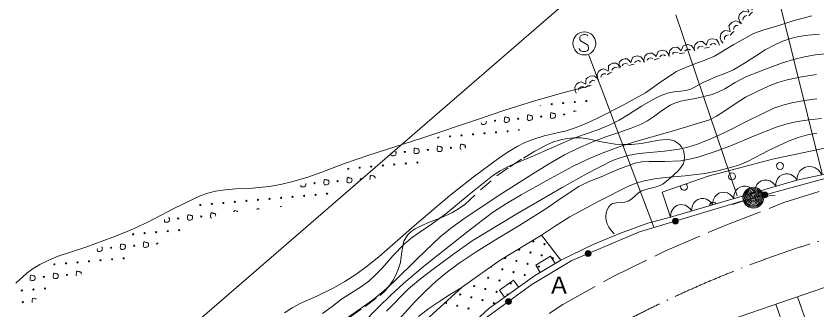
# Model space of a CAD drawing. Units: millimetres, scale not verified. Extents: x 63960 to 703960, y 389 to 360389.
# Drawn here: x 99024 to 168124, y 270358 to 295718 of the extents above; entities that cross this region are included whole.
import ezdxf
from ezdxf.enums import TextEntityAlignment as Align

# ---------------------------------------------------------------- set-up
doc = ezdxf.new("R2010")
doc.units = ezdxf.units.MM
doc.header["$LTSCALE"] = 1000
for name, pattern in [('USER1', [7.000001, 5.508197, -0.688525, 0.114754, -0.688525]), ('USER3', [4, 3.2, -0.8]), ('USER4', [2, 1.2, -0.8])]:
    doc.linetypes.add(name, pattern=pattern)
for name, color, linetype, lineweight in [('S-BGD', 1, 'Continuous', 13), ('S-BGD-HTXT', 6, 'Continuous', 13), ('S-BMK', 5, 'USER1', 13)]:
    doc.layers.add(name, color=color, linetype=linetype, lineweight=lineweight)
doc.styles.add('ＭＳ ゴシック', font='')
doc.styles.get('ＭＳ ゴシック').set_extended_font_data('MS Gothic')

# ---------------------------------------------------------------- blocks, each defined once
blk = doc.blocks.new('BUHIN5')
at = {"color": 1, "linetype": 'Continuous', "lineweight": 13}
blk.add_lwpolyline([(1078, 234), (943, 464), (768, 646), (507, 838), (241, 916), (-29, 941), (-363, 869), (-599, 733), (-808, 553), (-967, 270), (-1045, 33), (-1078, -234)], dxfattribs=at)
blk = doc.blocks.new('BUHIN6')
at = {"color": 1, "linetype": 'Continuous', "lineweight": 13}
blk.add_lwpolyline([(909, 265), (780, 455), (619, 600), (383, 748), (151, 799), (-82, 805), (-364, 722), (-558, 592), (-726, 424), (-844, 173), (-897, -35), (-909, -265)], dxfattribs=at)
blk = doc.blocks.new('BUHIN104')
at = {"color": 1, "linetype": 'Continuous', "lineweight": 13}
for points in [[(-968, -559), (-1060, -322), (-1075, -27), (-931, 237), (-722, 357), (-538, 418), (-351, 339), (-126, 218), (-121, 478), (-97, 693), (47, 801), (240, 913), (560, 930), (808, 757), (968, 559)], [(184, 139), (48, 73), (-53, 14), (-210, -83)], [(637, 517), (467, 566), (292, 466), (179, 304)], [(-345, -6), (-532, -17), (-711, -121), (-773, -292)]]:
    blk.add_lwpolyline(points, dxfattribs=at)
blk = doc.blocks.new('BUHIN105')
at = {"color": 1, "linetype": 'Continuous', "lineweight": 13}
for points in [[(-1086, -247), (-1104, 6), (-1031, 291), (-816, 499), (-583, 553), (-389, 557), (-234, 426), (-56, 244), (25, 491), (112, 688), (281, 749), (498, 799), (807, 721), (992, 483), (1086, 247)], [(-330, 96), (-512, 140), (-713, 95), (-822, -50)], [(216, 78), (67, 55), (-47, 29), (-225, -17)], [(759, 304), (611, 402), (415, 357), (260, 236)]]:
    blk.add_lwpolyline(points, dxfattribs=at)
blk = doc.blocks.new('BUHIN106')
at = {"color": 1, "linetype": 'Continuous', "lineweight": 13}
for points in [[(-803, -831), (-962, -622), (-1061, -333), (-993, -30), (-820, 149), (-654, 262), (-446, 237), (-187, 181), (-257, 441), (-294, 661), (-182, 810), (-21, 976), (292, 1084), (588, 983), (803, 831)], [(486, 695), (302, 696), (158, 546), (92, 353)], [(144, 191), (27, 86), (-57, -1), (-185, -142)], [(-341, -104), (-524, -169), (-673, -322), (-686, -511)]]:
    blk.add_lwpolyline(points, dxfattribs=at)
blk = doc.blocks.new('BUHIN202')
at = {"color": 1, "linetype": 'Continuous', "lineweight": 13}
blk.add_lwpolyline([(310, 645), (255, 705), (180, 740), (75, 760), (-80, 760), (-210, 725), (-320, 650), (-385, 540), (-390, 425), (-385, 350), (-345, 250), (-275, 195), (270, -120), (330, -210), (370, -335), (360, -455), (325, -550), (255, -640), (100, -685), (-130, -685), (-230, -670), (-325, -625), (-405, -550), (-475, -435)], dxfattribs=at)
blk.add_circle((0, 0), 995, dxfattribs=at)
blk = doc.blocks.new('BUHIN206')
at = {"color": 1, "linetype": 'Continuous', "lineweight": 13}
for radius in [896, 792, 688, 580, 477, 351, 243, 140, 27]:
    blk.add_circle((0, 0), radius, dxfattribs=at)

msp = doc.modelspace()

# ---------------------------------------------------------------- linework, layer by layer
at = {"layer": 'S-BGD'}
for p, q in [((164357, 299394), (168666, 282100)), ((156026, 295832), (161312, 280204)), ((148500, 292327), (154130, 277504)), ((164357, 283362), (174501, 285508)), ((158817, 281908), (164357, 283362)), ((175090, 283431), (166469, 281561)), ((154836, 280523), (158817, 281908)), ((166469, 281561), (155563, 278376)), ((155563, 278376), (154836, 280523)), ((163602, 280151), (164595, 280271)), ((161852, 279767), (160901, 279458)), ((151238, 276986), (153612, 277834)), ((153612, 277834), (155563, 278376)), ((140848, 274665), (144413, 276821)), ((144413, 276821), (146082, 274648)), ((148863, 276010), (151238, 276986)), ((146082, 274648), (148863, 276010)), ((137578, 272352), (140848, 274665)), ((146082, 274648), (143804, 273291)), ((143804, 273291), (139856, 270491)), ((134083, 269152), (137578, 272352)), ((160662, 269473), (170126, 272752)), ((169789, 262127), (166527, 271505)), ((139856, 270491), (135752, 266735)), ((167855, 261650), (164653, 270856))]:
    msp.add_line(p, q, dxfattribs=at)
at = {"layer": 'S-BGD', "linetype": 'USER3'}
for p, q in [((165359, 279616), (169314, 280870)), ((160344, 277687), (165359, 279616)), ((155136, 275469), (160344, 277687)), ((150603, 273251), (155136, 275469)), ((146262, 270839), (150603, 273251)), ((141729, 267849), (146262, 270839))]:
    msp.add_line(p, q, dxfattribs=at)
at = {"layer": 'S-BGD'}
for points in [[(122218, 270110), (122869, 270533), (123559, 270907), (125020, 271550), (126470, 272255), (127434, 272810), (128365, 273416), (129384, 274157), (130366, 274945), (133417, 277611), (136500, 280226), (138521, 281806), (140606, 283361), (141438, 283934), (142305, 284457), (142970, 284794), (143667, 285079), (144640, 285367), (145646, 285601), (146543, 285818), (147419, 286092), (148344, 286466), (149256, 286901), (151342, 287977), (153391, 289103), (154716, 290040), (156065, 290922), (156852, 291279), (157667, 291584), (158514, 291897), (159344, 292268), (161020, 293270), (162724, 294218), (163612, 294532), (164535, 294794), (166144, 295292), (167761, 295730)], [(125497, 270043), (126338, 270668), (127153, 271277), (128004, 271837), (128768, 272313), (129492, 272835), (130087, 273376), (130651, 273971), (131579, 275029), (132554, 276048), (133164, 276560), (133812, 277026), (135000, 277811), (136159, 278648), (138154, 280310), (140192, 281929), (140850, 282357), (141539, 282734), (143921, 283731), (146274, 284782), (147221, 285179), (148194, 285522), (149271, 285897), (150322, 286326), (151133, 286745), (151918, 287217), (153041, 287932), (154199, 288599), (154744, 288859), (155308, 289062), (155864, 289180), (156445, 289240), (156891, 289299), (157326, 289419), (158388, 289972), (159479, 290473), (160248, 290751), (160991, 291084), (161951, 291637), (162895, 292251), (163744, 292789), (164619, 293271), (165248, 293548), (165909, 293773), (166649, 293954), (167405, 294077), (168426, 294164)], [(127684, 269722), (129825, 271203), (130777, 271978), (131699, 272806), (133666, 274774), (135677, 276699), (136672, 277485), (137707, 278224), (140667, 280192), (143653, 282105), (145006, 282941), (146395, 283729), (147529, 284291), (148690, 284799), (149969, 285296), (151274, 285738), (152169, 286041), (153035, 286398), (153572, 286680), (154091, 287020), (154792, 287549), (155524, 288027), (155981, 288229), (156463, 288377), (157820, 288640), (159157, 288961), (159712, 289175), (160243, 289446), (161138, 289979), (162061, 290458), (163630, 291087), (165234, 291665), (166178, 291964), (167133, 292204), (168064, 292361), (169007, 292459)], [(128957, 269186), (130348, 270607), (131401, 271644), (132502, 272643), (134234, 274105), (136013, 275527), (138080, 277167), (140189, 278762), (141402, 279551), (142650, 280289), (144863, 281537), (147100, 282728), (148370, 283335), (149667, 283887), (151043, 284404), (152446, 284867), (155691, 285789), (158928, 286772), (159520, 287072), (160086, 287427), (161042, 288092), (162026, 288704), (163028, 289220), (164066, 289686), (164833, 289970), (165629, 290200), (166881, 290466), (168158, 290675)], [(99020, 272667), (99962, 273538), (100508, 273934), (101094, 274283), (101869, 274664), (102675, 274992), (105049, 275783), (107387, 276626), (108909, 277255), (110408, 277940), (112655, 279100), (114927, 280205), (115580, 280430), (116247, 280597), (117097, 280727), (117973, 280799), (119443, 280869), (120902, 280998), (121874, 281171), (122833, 281404), (124135, 281798), (125433, 282254), (127412, 282996), (129413, 283683), (134158, 285212), (138891, 286798), (141245, 287605), (143626, 288357), (146147, 289064), (148691, 289728)], [(109245, 235360), (117737, 245608), (124949, 254955), (133631, 264302), (139456, 269559), (143584, 272548), (147048, 274636), (152883, 277103), (161610, 279720), (169865, 281950), (175416, 283088), (185869, 284275), (193887, 285034), (202949, 285650), (210905, 285603), (225471, 284844), (298245, 289203)], [(131026, 270247), (132920, 272174), (133963, 273039), (135055, 273866), (136714, 275119), (138413, 276326), (142288, 278657), (146191, 280934), (148350, 282122), (150535, 283255), (151208, 283495), (151900, 283679), (152827, 283846), (153767, 283954), (155038, 284062), (156302, 284230), (157060, 284405), (157815, 284641), (159047, 285131), (160250, 285673), (162350, 286745), (164484, 287767), (165246, 288028), (166028, 288233), (167102, 288436), (168187, 288580)], [(147196, 287439), (147200, 287472), (147222, 287504), (147252, 287533), (147297, 287546), (147373, 287513), (147396, 287505)], [(131449, 268842), (133461, 271067), (134381, 271985), (135342, 272858), (136306, 273648), (137307, 274391), (138783, 275386), (140294, 276331), (142556, 277676), (144792, 279074), (146206, 280073), (147645, 281017), (148589, 281457), (149564, 281846), (151007, 282466), (152465, 283026), (153076, 283129), (153701, 283173), (155064, 283174), (156422, 283236), (157190, 283364), (157957, 283554), (159329, 284001), (160677, 284504), (162715, 285362), (164770, 286161), (165631, 286413), (166518, 286610), (167548, 286768), (168588, 286867)], [(139643, 286656), (139645, 286643), (139654, 286586), (139639, 286509), (139614, 286458), (139583, 286421), (139513, 286384), (139446, 286368), (139385, 286366), (139321, 286363), (139271, 286383), (139227, 286420), (139201, 286495), (139203, 286509)], [(144413, 276821), (145628, 277628), (146873, 278381), (149378, 279735), (151923, 281042), (152594, 281293), (153287, 281486), (154202, 281663), (155132, 281781), (156821, 281930), (158515, 282140), (159632, 282359), (160749, 282639), (161516, 282893), (162270, 283207), (164022, 284102), (165805, 284944), (166583, 285227), (167389, 285456), (168193, 285617)], [(131820, 284048), (131837, 284018), (131845, 283984)], [(137486, 284202), (137454, 284215), (137410, 284252), (137385, 284327), (137400, 284445), (137407, 284545), (137414, 284601), (137436, 284633), (137466, 284662), (137511, 284674), (137587, 284642), (137643, 284623), (137688, 284613), (137733, 284610), (137773, 284590), (137797, 284575), (137814, 284545), (137821, 284511)], [(137821, 284511), (137829, 284475), (137838, 284418), (137822, 284341), (137807, 284309)], [(131845, 283984), (131852, 283948), (131861, 283890), (131845, 283813), (131821, 283762), (131790, 283726), (131720, 283689), (131653, 283673), (131592, 283670), (131527, 283667), (131478, 283688), (131433, 283725), (131408, 283800), (131423, 283916)], [(129610, 281577), (129592, 281632), (129607, 281749), (129614, 281849), (129621, 281906), (129643, 281938), (129673, 281966), (129718, 281979), (129794, 281947), (129850, 281928), (129895, 281917), (129939, 281914), (129980, 281895), (130004, 281880), (130021, 281850), (130028, 281816)], [(124054, 281274), (124059, 281253), (124067, 281195), (124052, 281118), (124027, 281067), (123997, 281031), (123926, 280993), (123859, 280978), (123799, 280975), (123734, 280972), (123684, 280992), (123640, 281029), (123615, 281104), (123617, 281117)], [(130028, 281816), (130036, 281780), (130044, 281722)], [(121863, 279255), (121880, 279271), (121925, 279284), (121965, 279267)], [(115906, 278291), (115891, 278297), (115847, 278334), (115822, 278409), (115837, 278526), (115844, 278626), (115851, 278683), (115873, 278715), (115903, 278743), (115948, 278756), (116024, 278724), (116080, 278705), (116125, 278695), (116169, 278692), (116210, 278672), (116234, 278657), (116251, 278627), (116258, 278593)], [(116258, 278593), (116266, 278557), (116274, 278499), (116267, 278465)], [(117838, 278815), (117843, 278859), (117865, 278891), (117895, 278919), (117940, 278932), (118016, 278900), (118072, 278881), (118117, 278870), (118162, 278867), (118190, 278854)], [(119835, 279034), (119857, 279067), (119888, 279095), (119933, 279108), (120008, 279075), (120059, 279058)], [(112273, 278241), (112281, 278206), (112290, 278148), (112274, 278071), (112250, 278020), (112219, 277984), (112149, 277946), (112082, 277931), (112021, 277928), (111956, 277925), (111907, 277945), (111862, 277982), (111837, 278057), (111851, 278165)], [(112190, 278338), (112226, 278320), (112249, 278306), (112266, 278275), (112273, 278241)], [(106472, 275722), (106480, 275686), (106489, 275628), (106473, 275551), (106449, 275500), (106418, 275464), (106348, 275427), (106281, 275411), (106220, 275408), (106155, 275405), (106106, 275426), (106061, 275463), (106036, 275538), (106052, 275655), (106053, 275672)], [(106425, 275801), (106448, 275786), (106465, 275756), (106472, 275722)], [(145588, 274353), (145204, 274997), (143915, 274230), (144299, 273586)], [(104241, 273307), (104220, 273370), (104235, 273487), (104242, 273587), (104249, 273644), (104271, 273676), (104301, 273704), (104346, 273717), (104422, 273685), (104478, 273666), (104523, 273655), (104567, 273652), (104608, 273633), (104632, 273618), (104649, 273588), (104656, 273554)], [(104656, 273554), (104664, 273518), (104672, 273460), (104670, 273447)], [(133783, 269805), (134683, 270489), (135626, 271129), (136547, 271708), (137482, 272264)], [(142442, 272325), (142008, 272937), (140785, 272069), (141218, 271457)], [(100420, 271000), (100411, 271026), (100426, 271143), (100434, 271243), (100440, 271300), (100462, 271332), (100492, 271360), (100537, 271373), (100613, 271341), (100669, 271322), (100714, 271312), (100759, 271308), (100772, 271302)]]:
    msp.add_lwpolyline(points, dxfattribs=at)
for points in [[(141630, 286855), (141638, 286819), (141646, 286761), (141631, 286685), (141606, 286634), (141576, 286597), (141505, 286560), (141438, 286544), (141377, 286542), (141313, 286539), (141263, 286559), (141219, 286596), (141194, 286671), (141209, 286788), (141216, 286888), (141223, 286945), (141245, 286977), (141275, 287005), (141320, 287018), (141396, 286986), (141452, 286967), (141497, 286957), (141541, 286954), (141582, 286934), (141606, 286919), (141623, 286889)], [(143622, 287031), (143630, 286995), (143639, 286937), (143623, 286860), (143598, 286809), (143568, 286773), (143497, 286736), (143431, 286720), (143370, 286717), (143305, 286714), (143255, 286735), (143211, 286772), (143186, 286847), (143201, 286964), (143208, 287064), (143215, 287121), (143237, 287153), (143267, 287181), (143312, 287194), (143388, 287162), (143444, 287143), (143489, 287132), (143534, 287129), (143574, 287110), (143598, 287095), (143615, 287065)], [(145615, 287206), (145622, 287171), (145631, 287113), (145615, 287036), (145591, 286985), (145560, 286949), (145490, 286911), (145423, 286896), (145362, 286893), (145297, 286890), (145248, 286911), (145203, 286947), (145178, 287022), (145194, 287140), (145201, 287240), (145207, 287297), (145229, 287329), (145260, 287357), (145305, 287370), (145380, 287338), (145436, 287318), (145481, 287308), (145526, 287305), (145567, 287286), (145590, 287271), (145607, 287240)], [(133837, 284159), (133844, 284124), (133853, 284066), (133838, 283989), (133813, 283938), (133782, 283902), (133712, 283865), (133645, 283849), (133584, 283846), (133520, 283843), (133470, 283864), (133426, 283900), (133400, 283975), (133416, 284093), (133423, 284193), (133430, 284250), (133452, 284282), (133482, 284310), (133527, 284323), (133602, 284291), (133658, 284271), (133704, 284261), (133748, 284258), (133789, 284239), (133812, 284224), (133829, 284193)], [(135829, 284335), (135837, 284300), (135845, 284242), (135830, 284165), (135805, 284114), (135775, 284078), (135704, 284040), (135637, 284025), (135576, 284022), (135512, 284019), (135462, 284039), (135418, 284076), (135393, 284151), (135408, 284269), (135415, 284369), (135422, 284425), (135444, 284457), (135474, 284486), (135519, 284499), (135595, 284466), (135651, 284447), (135696, 284437), (135740, 284434), (135781, 284414), (135805, 284400), (135822, 284369)], [(126044, 281464), (126051, 281428), (126060, 281371), (126044, 281294), (126020, 281243), (125989, 281206), (125919, 281169), (125852, 281153), (125791, 281151), (125726, 281148), (125677, 281168), (125632, 281205), (125607, 281280), (125623, 281398), (125630, 281498), (125636, 281554), (125658, 281586), (125689, 281615), (125734, 281627), (125809, 281595), (125865, 281576), (125910, 281566), (125955, 281563), (125996, 281543), (126019, 281528), (126036, 281498)], [(128036, 281640), (128043, 281604), (128052, 281546), (128037, 281470), (128012, 281419), (127981, 281382), (127911, 281345), (127844, 281329), (127783, 281327), (127719, 281323), (127669, 281344), (127625, 281381), (127599, 281456), (127615, 281573), (127622, 281673), (127629, 281730), (127651, 281762), (127681, 281790), (127726, 281803), (127801, 281771), (127857, 281752), (127903, 281742), (127947, 281739), (127988, 281719), (128011, 281704), (128028, 281674)], [(114266, 278417), (114273, 278381), (114282, 278324), (114267, 278247), (114242, 278196), (114211, 278159), (114141, 278122), (114074, 278106), (114013, 278104), (113948, 278101), (113899, 278121), (113855, 278158), (113829, 278233), (113845, 278351), (113852, 278451), (113859, 278507), (113881, 278539), (113911, 278568), (113956, 278580), (114031, 278548), (114087, 278529), (114133, 278519), (114177, 278516), (114218, 278496), (114241, 278481), (114258, 278451)], [(108465, 275897), (108472, 275862), (108481, 275804), (108466, 275727), (108441, 275676), (108410, 275640), (108340, 275602), (108273, 275587), (108212, 275584), (108148, 275581), (108098, 275602), (108054, 275638), (108028, 275713), (108044, 275831), (108051, 275931), (108058, 275988), (108080, 276020), (108110, 276048), (108155, 276061), (108230, 276029), (108286, 276009), (108332, 275999), (108376, 275996), (108417, 275977), (108440, 275962), (108457, 275931)], [(110457, 276073), (110465, 276038), (110473, 275980), (110458, 275903), (110433, 275852), (110403, 275816), (110332, 275778), (110265, 275763), (110204, 275760), (110140, 275757), (110090, 275777), (110046, 275814), (110021, 275889), (110036, 276007), (110043, 276107), (110050, 276163), (110072, 276195), (110102, 276224), (110147, 276237), (110223, 276204), (110279, 276185), (110324, 276175), (110368, 276172), (110409, 276152), (110433, 276138), (110450, 276107)], [(100672, 273202), (100679, 273166), (100688, 273109), (100672, 273032), (100648, 272981), (100617, 272944), (100547, 272907), (100480, 272891), (100419, 272889), (100354, 272886), (100305, 272906), (100260, 272943), (100235, 273018), (100251, 273136), (100258, 273236), (100264, 273292), (100286, 273324), (100317, 273353), (100362, 273365), (100437, 273333), (100493, 273314), (100538, 273304), (100583, 273301), (100624, 273281), (100647, 273266), (100664, 273236)], [(102664, 273378), (102671, 273342), (102680, 273284), (102665, 273208), (102640, 273157), (102609, 273120), (102539, 273083), (102472, 273067), (102411, 273064), (102347, 273061), (102297, 273082), (102253, 273119), (102227, 273194), (102243, 273311), (102250, 273411), (102257, 273468), (102279, 273500), (102309, 273528), (102354, 273541), (102429, 273509), (102485, 273490), (102531, 273480), (102575, 273476), (102616, 273457), (102639, 273442), (102656, 273412)]]:
    msp.add_lwpolyline(points, close=True, dxfattribs=at)
at = {"layer": 'S-BGD', "linetype": 'USER4'}
msp.add_lwpolyline([(127846, 269737), (129180, 270651), (130470, 271607), (130900, 272019), (131293, 272481), (131607, 272934), (131875, 273430), (132077, 273929), (132223, 274450), (132354, 275402), (132537, 276282), (132683, 276581), (132879, 276845), (133163, 277115), (133507, 277354), (134091, 277659), (134746, 277931), (135732, 278305), (136677, 278728), (137251, 279076), (137779, 279466), (139153, 280718), (140565, 281922), (141685, 282715), (142846, 283463), (143845, 284062), (144872, 284606), (145463, 284856), (146071, 285047), (146626, 285157), (147203, 285209), (147805, 285200), (148413, 285131), (149601, 284865), (150776, 284665), (151473, 284623), (152188, 284642), (153038, 284734), (153937, 284894), (154578, 285006), (155195, 285053), (155539, 285026), (155869, 284939), (156113, 284817), (156338, 284635), (156525, 284401), (156670, 284119), (156750, 283834), (156772, 283530), (156735, 283231), (156640, 282949), (156460, 282643), (156223, 282360), (155566, 281753), (154889, 281208), (154584, 281055), (154239, 280951), (153635, 280818), (153050, 280629), (152762, 280442), (152495, 280196), (152220, 279941), (151913, 279741), (151617, 279658), (151285, 279631), (150901, 279610), (150551, 279530), (150368, 279419), (150217, 279255), (150085, 279011), (149998, 278720), (149963, 278402), (149990, 278080), (150083, 277778), (150228, 277505), (150443, 277212), (150682, 276933)], dxfattribs=at)
at = {"layer": 'S-BGD'}
for centre, radius in [((145294, 288119), 49.8), ((146290, 288207), 49.8), ((147286, 288295), 49.8), ((148282, 288383), 49.8), ((142393, 286859), 49.8), ((144385, 287035), 49.8), ((140401, 286683), 49.8), ((136504, 285336), 49.8), ((137500, 285424), 49.8), ((138496, 285511), 49.8), ((139493, 285599), 49.8), ((140489, 285687), 49.8), ((141485, 285775), 49.8), ((132608, 283988), 49.8), ((134600, 284164), 49.8), ((136592, 284340), 49.8), ((128711, 282640), 49.8), ((129707, 282728), 49.8), ((130703, 282816), 49.8), ((131699, 282904), 49.8), ((132695, 282992), 49.8), ((133692, 283080), 49.8), ((165014, 282781), 298), ((160867, 281881), 298), ((124814, 281293), 49.8), ((126807, 281468), 49.8), ((128799, 281644), 49.8), ((119922, 279857), 49.8), ((120918, 279945), 49.8), ((121914, 280033), 49.8), ((122910, 280121), 49.8), ((123906, 280209), 49.8), ((124902, 280296), 49.8), ((163708, 280287), 249), ((163708, 280287), 220), ((163708, 280287), 191), ((163708, 280287), 161), ((163708, 280287), 132), ((163708, 280287), 97.5), ((163708, 280287), 67.5), ((163708, 280287), 38.8), ((163708, 280287), 7.5), ((114941, 279418), 49.8), ((115937, 279505), 49.8), ((116933, 279593), 49.8), ((117929, 279681), 49.8), ((118925, 279769), 49.8), ((113037, 278246), 49.8), ((115029, 278421), 49.8), ((155978, 278031), 249), ((155978, 278031), 220), ((155978, 278031), 191), ((155978, 278031), 161), ((155978, 278031), 132), ((155978, 278031), 97.5), ((155978, 278031), 67.5), ((155978, 278031), 38.8), ((155978, 278031), 7.5), ((111132, 277074), 49.8), ((112128, 277162), 49.8), ((113124, 277249), 49.8), ((110136, 276986), 49.8), ((107236, 275726), 49.8), ((109228, 275902), 49.8), ((143704, 276282), 49.8), ((144673, 276037), 49.8), ((142489, 275559), 49.8), ((143458, 275313), 49.8), ((144428, 275067), 49.8), ((148441, 275225), 249), ((148441, 275225), 220), ((148441, 275225), 191), ((148441, 275225), 161), ((148441, 275225), 132), ((148441, 275225), 97.5), ((148441, 275225), 67.5), ((148441, 275225), 38.8), ((148441, 275225), 7.5), ((102343, 274290), 49.8), ((103339, 274378), 49.8), ((104335, 274466), 49.8), ((105331, 274554), 49.8), ((106327, 274642), 49.8), ((107323, 274730), 49.8), ((108320, 274818), 49.8), ((141274, 274835), 49.8), ((142243, 274590), 49.8), ((143212, 274344), 49.8), ((145397, 274821), 49.8), ((141028, 273866), 49.8), ((141997, 273620), 49.8), ((144182, 274098), 49.8), ((101435, 273206), 49.8), ((103427, 273382), 49.8), ((139813, 273142), 49.8), ((140782, 272897), 49.8), ((142967, 273374), 49.8), ((101522, 272210), 49.8), ((138598, 272419), 49.8), ((141751, 272651), 49.8), ((99530, 272034), 49.8), ((100526, 272122), 49.8), ((137383, 271695), 49.8), ((139567, 272173), 49.8), ((140536, 271927), 49.8), ((99618, 271038), 49.8), ((136167, 270972), 49.8), ((138352, 271450), 49.8), ((139321, 271204), 49.8), ((140291, 270958), 49.8), ((141562, 271084), 249), ((141562, 271084), 220), ((141562, 271084), 191), ((141562, 271084), 161), ((141562, 271084), 132), ((141562, 271084), 97.5), ((141562, 271084), 67.5), ((141562, 271084), 38.8), ((141562, 271084), 7.5), ((137137, 270726), 49.8), ((138106, 270480), 49.8)]:
    msp.add_circle(centre, radius, dxfattribs=at)
for centre, radius, start, end in [((144297, 288031), 49.8, 259.43351, 312.12799), ((146378, 287211), 49.8, 319.66625, 257.20366), ((142481, 285863), 49.8, 22.79622, 194.07369), ((135508, 285248), 49.8, 164.24804, 52.62171), ((127715, 282552), 49.8, 159.22935, 60.23619), ((156721, 280982), 298, 160.79882, 57.55925), ((125898, 280384), 49.8, 319.65948, 257.21044), ((159244, 279359), 298, 33.57835, 178.98406), ((109140, 276898), 49.8, 142.46154, 85.68904), ((111220, 276078), 49.8, 327.74944, 263.7515), ((140059, 274112), 49.8, 219.96879, 30.58604), ((141506, 271682), 49.8, 15.61767, 235.07467)]:
    msp.add_arc(centre, radius, start, end, dxfattribs=at)
at = {"layer": 'S-BGD-HTXT'}
msp.add_line((91500, 249357), (151797, 301473), dxfattribs=at)
at = {"layer": 'S-BMK'}
msp.add_arc((197769, 181331), 99413, 91.5275, 143.72198, dxfattribs=at)

# ---------------------------------------------------------------- block references
at = {"layer": 'S-BGD'}
for name, p in [('BUHIN106', (162503, 295868)), ('BUHIN106', (160898, 294205)), ('BUHIN202', (148117, 293350)), ('BUHIN105', (158711, 292958)), ('BUHIN105', (156539, 292463)), ('BUHIN105', (154367, 291969)), ('BUHIN104', (150309, 290733)), ('BUHIN105', (152195, 291474)), ('BUHIN104', (148374, 289615)), ('BUHIN5', (167547, 281795)), ('BUHIN6', (165560, 281296)), ('BUHIN6', (163742, 280765)), ('BUHIN6', (161925, 280234)), ('BUHIN206', (162708, 280044)), ('BUHIN6', (158289, 279172)), ('BUHIN6', (160107, 279703)), ('BUHIN6', (156472, 278641))]:
    msp.add_blockref(name, p, dxfattribs=at)

# ---------------------------------------------------------------- texts
at = {"layer": 'S-BGD', "style": 'ＭＳ ゴシック'}
msp.add_text('Ａ', height=1466, dxfattribs=at).set_placement((144934, 271332), align=Align.BOTTOM_LEFT)

doc.saveas('drawing.dxf')
